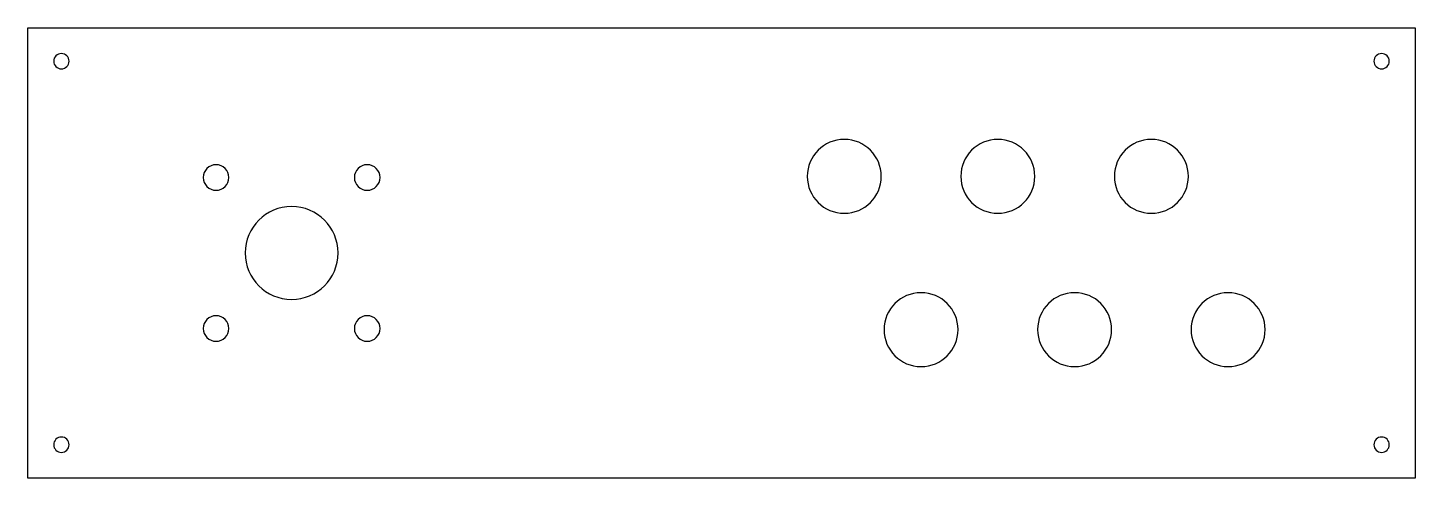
# Model space of a CAD drawing. Header units: inches. Extents: x 0 to 18.1, y 0 to 5.9.
import ezdxf

# ---------------------------------------------------------------- set-up
doc = ezdxf.new("R2010")
doc.units = ezdxf.units.IN

msp = doc.modelspace()

# ---------------------------------------------------------------- linework, layer by layer
at = {"layer": 'INTERIOR_PROFILES', "extrusion": (0, 0, -1)}
for centre, radius in [((-0.438, 5.438), 0.1), ((-17.637, 5.438), 0.1), ((-10.637, 3.937), 0.482), ((-12.637, 3.937), 0.482), ((-14.637, 3.937), 0.482), ((-2.453, 3.922), 0.167), ((-4.422, 3.922), 0.167), ((-3.437, 2.938), 0.605), ((-11.637, 1.938), 0.482), ((-13.638, 1.938), 0.482), ((-15.637, 1.938), 0.482), ((-2.453, 1.953), 0.167), ((-4.422, 1.953), 0.167), ((-0.438, 0.438), 0.1), ((-17.637, 0.438), 0.1)]:
    msp.add_circle(centre, radius, dxfattribs=at)
at = {"layer": 'OUTER_PROFILES'}
msp.add_lwpolyline([(18.075, 0), (0, 0), (0, 5.875), (18.075, 5.875)], close=True, dxfattribs=at)

doc.saveas('drawing.dxf')
